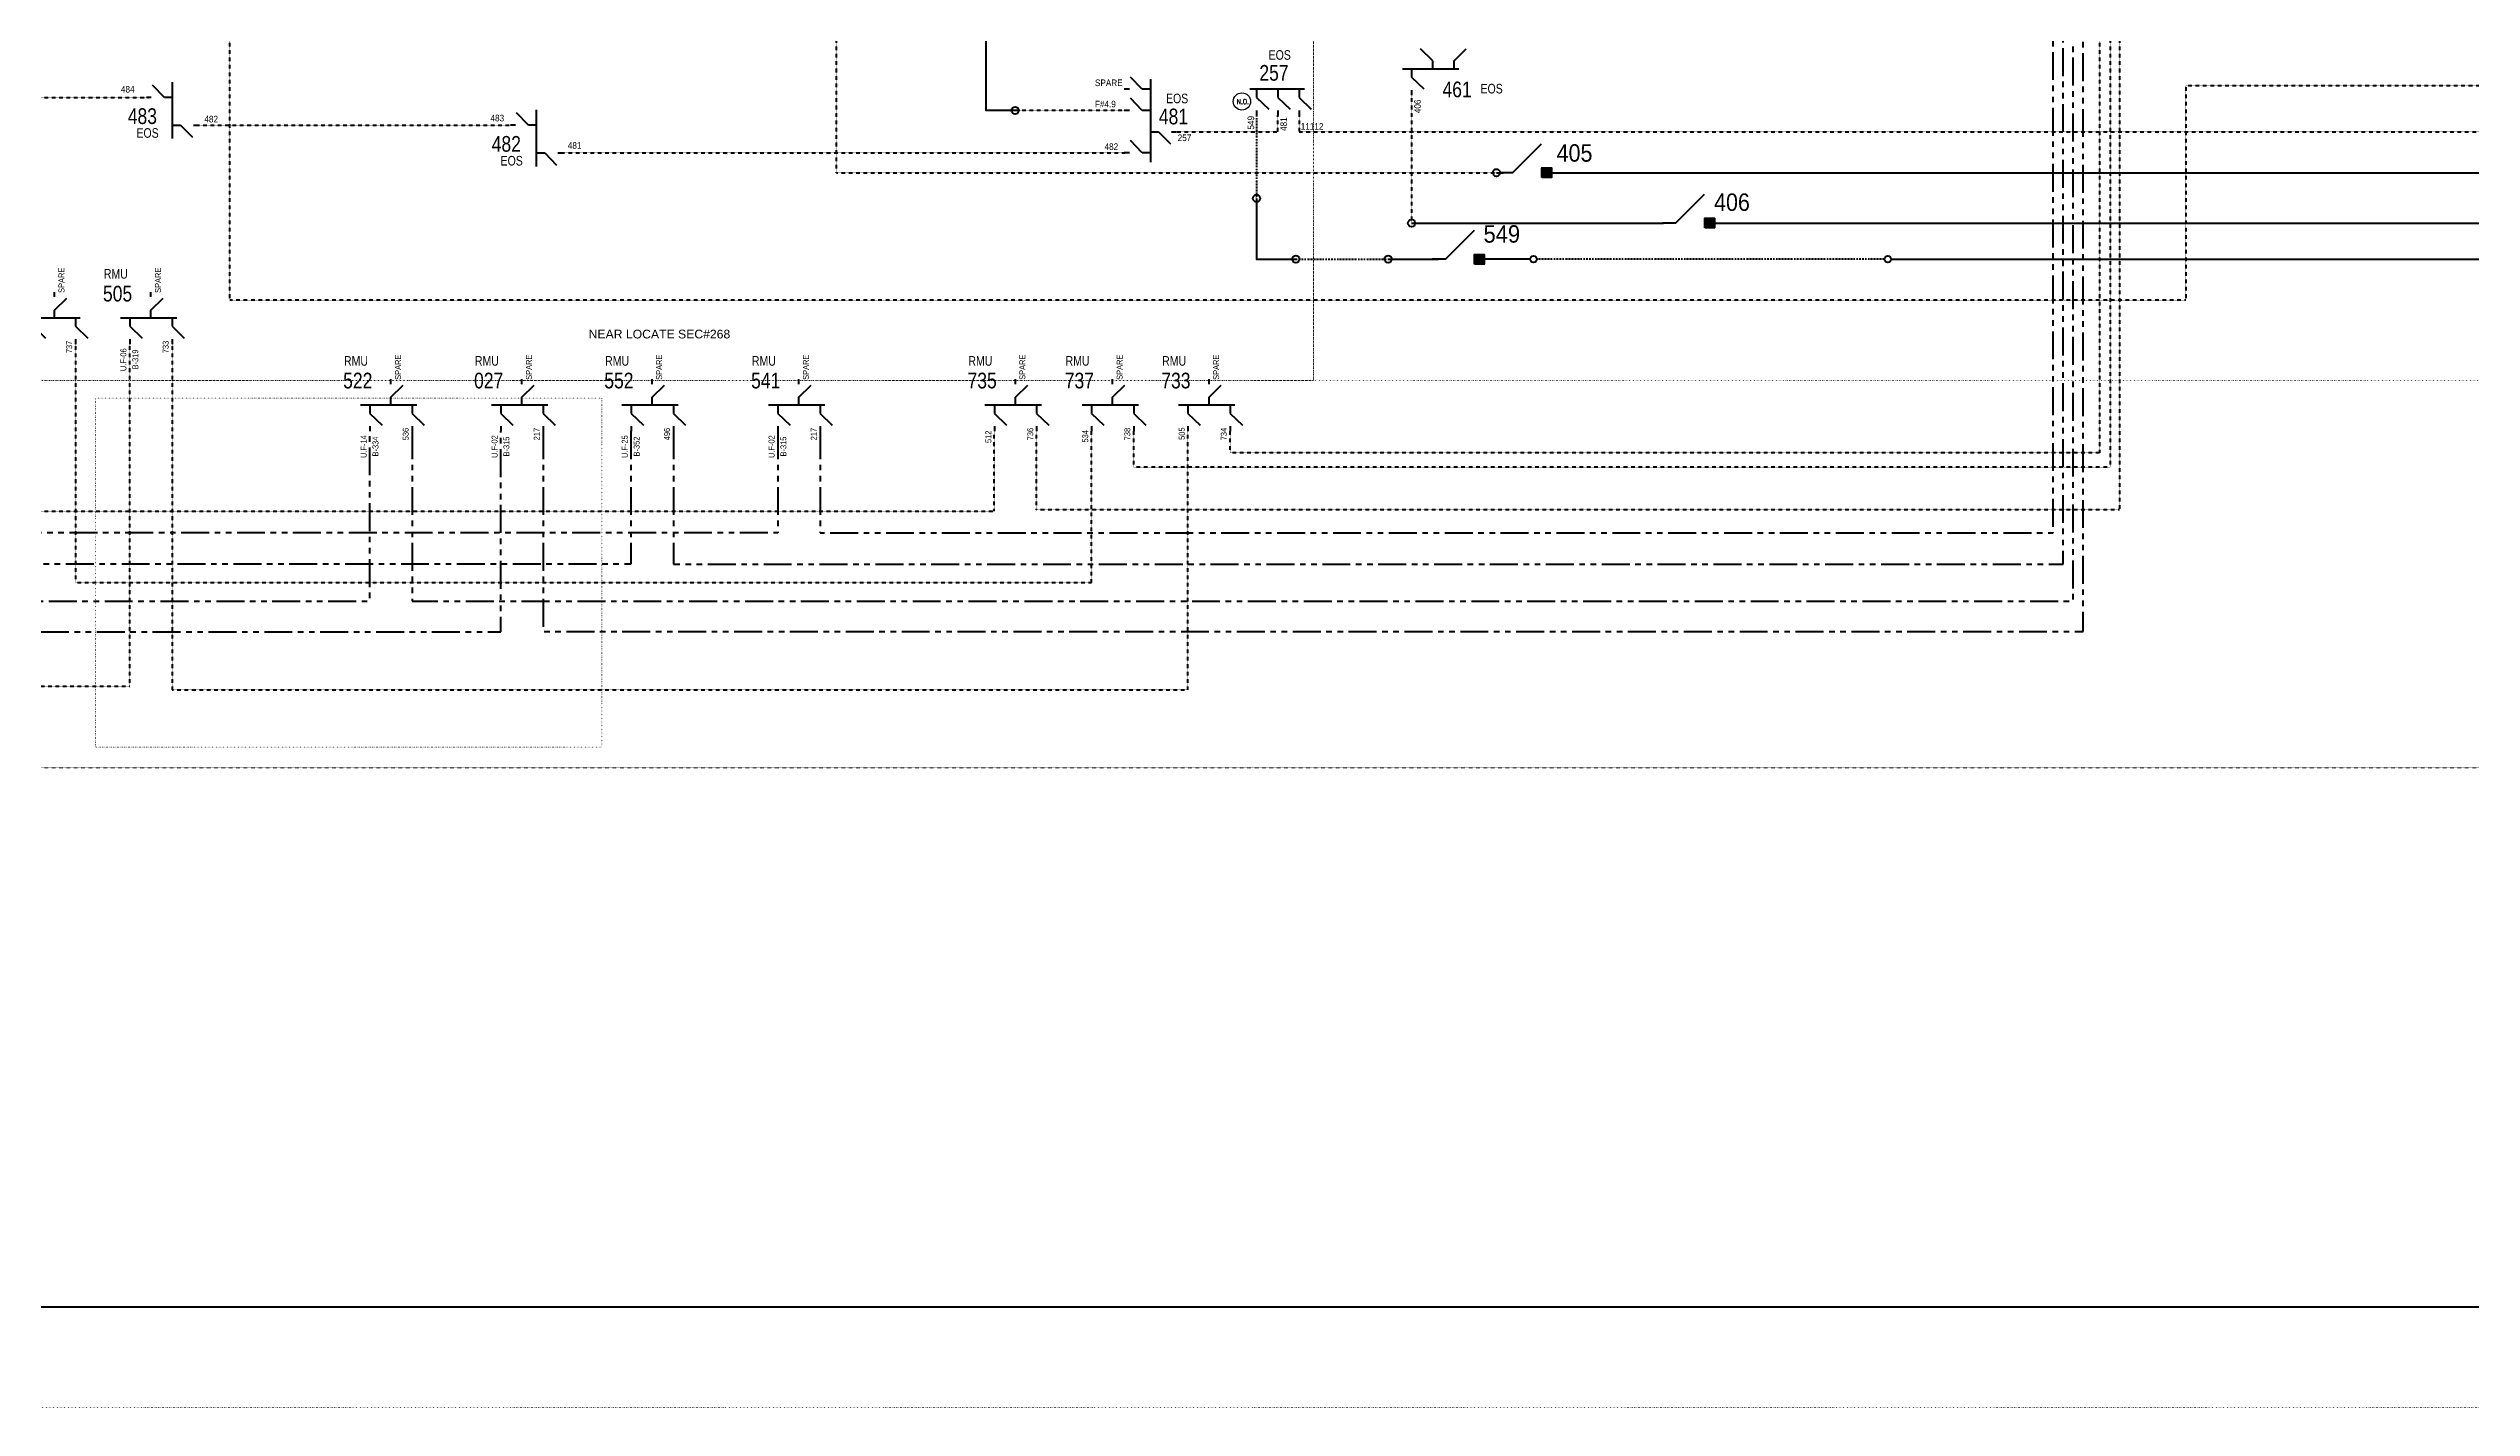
# Model space of a CAD drawing. Header units: metres. Extents: x 65984 to 144644, y -19036 to 23726.
# Drawn here: x 110190 to 111579, y 19332 to 20111 of the extents above; entities that cross this region are included whole.
import ezdxf
from ezdxf.enums import TextEntityAlignment as Align

# ---------------------------------------------------------------- set-up
doc = ezdxf.new("R2010")
doc.units = ezdxf.units.M
doc.header["$MEASUREMENT"] = 0
for name, pattern in [('( Phantom )', [2.5, 1.25, -0.25, 0.25, -0.25, 0.25, -0.25]), ('DGN Style 1', [0.6, 0, -0.6]), ('DGN Style 3', [0.013877, 0, -0.013877]), ('DGN Style 4', [1.6, 0.8, -0.4, 0, -0.4])]:
    doc.linetypes.add(name, pattern=pattern)
doc.layers.get('0').update_dxf_attribs({"color": 95, "lineweight": 40})
for name, color, linetype, lineweight in [('ABS', 7, 'Continuous', 40), ('ABS NUMBER', 112, 'Continuous', 30), ('d_eos', 111, 'Continuous', 40), ('d_eos no', 121, 'Continuous', 40), ('d_grid line', 7, 'DGN Style 1', 0), ('d_switch', 95, 'Continuous', 40), ('d_ug cable', 95, 'Continuous', 40), ('d_village name', 7, 'Continuous', 40), ('O H MAIN FEEDER', 4, 'Continuous', 100), ('SW N O', 114, 'Continuous', 30)]:
    doc.layers.add(name, color=color, linetype=linetype, lineweight=lineweight)
doc.styles.add('Style-Arial', font='arial.ttf')
doc.styles.add('Style-ENGINEERING', font='ENGINEERING.shx')
doc.styles.add('Style-msdefault', font='msdefault.shx')
doc.styles.add('Style-STANDARD', font='STANDARD.shx')

# ---------------------------------------------------------------- blocks, each defined once
blk = doc.blocks.new('*U838')
at = {"layer": 'd_eos', "color": 7, "linetype": 'Continuous', "lineweight": 211, "ltscale": 0.638341}
for p, q in [((-4.6, 7.4), (-11.4, 14.4)), ((0, -16.2), (0, 16.2)), ((-12.1, 7.4), (-14.9, 7.4)), ((0, 7.4), (-4.6, 7.4)), ((0, -8.4), (4.7, -8.4)), ((4.7, -8.4), (11.4, -15.4)), ((12.1, -8.4), (14.9, -8.4))]:
    blk.add_line(p, q, dxfattribs=at)
blk = doc.blocks.new('ABS2_1_1')
at = {"color": 0, "linetype": 'ByBlock', "lineweight": -2, "ltscale": 500}
for q in [(-29900, 43500), (0, 0)]:
    blk.add_line((0, 13600), q, dxfattribs=at)
at = {"color": 0, "linetype": 'ByBlock', "lineweight": -2, "ltscale": 500, "flags": 128}
for points in [[(5000, 43600), (-5000, 43600), (-5000, 53600), (5000, 53600)], [(3791, 49653), (3791, 49653), (3791, 49653)]]:
    blk.add_lwpolyline(points, close=True, dxfattribs=at)
at = {"color": 0, "linetype": 'ByBlock', "lineweight": -2, "ltscale": 500}
for points in [[(5000, 43600), (-5000, 43600), (5000, 53600), (-5000, 53600)], [(3791, 49653), (3791, 49653), (3791, 49653)]]:
    blk.add_solid(points, dxfattribs=at)
blk = doc.blocks.new('*U847')
at = {"layer": 'd_eos', "color": 7, "linetype": 'Continuous', "lineweight": 211, "ltscale": 0.638341}
for p, q in [((2.8, 10.6), (-4, 17.6)), ((-4.6, 10.6), (-7.5, 10.6)), ((2.8, -1.6), (-4, 5.5)), ((7.5, 10.6), (2.8, 10.6)), ((7.5, 13.7), (7.5, -17.6)), ((-4.6, -1.6), (-7.5, -1.6)), ((-4.6, -13.7), (-7.5, -13.7)), ((2.8, -13.7), (-4, -6.7)), ((7.5, -1.6), (2.8, -1.6)), ((7.5, -13.7), (2.8, -13.7))]:
    blk.add_line(p, q, dxfattribs=at)
blk = doc.blocks.new('*U892')
at = {"layer": 'SW N O', "color": 3}
blk.add_circle((0, 0), 16.8, dxfattribs=at)
at = {"layer": 'SW N O', "color": 3, "style": 'Style-STANDARD'}
blk.add_text('N.O.', height=9.6, dxfattribs=at).set_placement((1.7, -0.2), align=Align.MIDDLE_CENTER)
blk = doc.blocks.new('*U846')
at = {"layer": 'd_eos', "color": 7, "linetype": 'Continuous', "lineweight": 211, "ltscale": 0.638341}
for p, q in [((-12.9, 12.1), (-12.9, 14.9)), ((11.3, 12.1), (11.3, 14.9)), ((14, 0), (-18.3, 0)), ((-12.9, 4.7), (-5.9, 11.5)), ((-12.9, 0), (-12.9, 4.7)), ((-0.8, 0), (-0.8, -4.6)), ((11.3, 4.7), (18.3, 11.5)), ((11.3, 0), (11.3, 4.7)), ((-0.8, -4.6), (6.2, -11.4)), ((-0.8, -12.1), (-0.8, -14.9))]:
    blk.add_line(p, q, dxfattribs=at)

msp = doc.modelspace()

# ---------------------------------------------------------------- linework, layer by layer
at = {"layer": 'd_eos', "color": 7, "linetype": 'Continuous', "lineweight": 211, "ltscale": 0.638341}
for p, q in [((110983.6, 20103.7), (110976.6, 20110.5)), ((110983.6, 20099), (110983.6, 20103.7)), ((110995.7, 20103.7), (111002.7, 20110.5)), ((110995.7, 20099), (110995.7, 20103.7)), ((110809.7, 20087.4), (110806.8, 20087.4)), ((110817.1, 20087.4), (110810.3, 20094.4)), ((110821.8, 20087.4), (110817.1, 20087.4)), ((110821.8, 20093.1), (110821.8, 20045.6)), ((110998.4, 20099), (110966.1, 20099)), ((110971.4, 20099), (110971.4, 20094.4)), ((110971.4, 20094.4), (110978.4, 20087.6)), ((110809.7, 20075.3), (110806.8, 20075.3)), ((110817.1, 20075.3), (110810.3, 20082.3)), ((110821.8, 20075.3), (110817.1, 20075.3)), ((110971.4, 20086.9), (110971.4, 20084.1)), ((110821.8, 20063.1), (110826.4, 20063.1)), ((110826.4, 20063.1), (110833.2, 20056.1)), ((110833.9, 20063.1), (110836.7, 20063.1)), ((110809.7, 20051), (110806.8, 20051)), ((110817.1, 20051), (110810.3, 20058)), ((110821.8, 20051), (110817.1, 20051))]:
    msp.add_line(p, q, dxfattribs=at)
at = {"layer": 'd_grid line', "color": 7, "linetype": 'DGN Style 1', "lineweight": 0, "flags": 128}
for points in [[(133459.3, 19332.1), (133459.3, 22713), (107396.8, 22713), (107396.8, 19332.1)], [(109925.3, 19920.5), (110915.3, 19920.5), (110915.3, 20520.5), (109925.3, 20520.5)], [(110915.3, 19920.5), (110915.3, 20520.5), (109925.3, 20520.5), (109925.3, 19920.5)], [(111905.2, 19920.5), (111905.2, 20520.5), (110915.3, 20520.5), (110915.3, 19920.5)], [(110217.4, 19710.4), (110217.4, 19910.4), (110507.4, 19910.4), (110507.4, 19710.4)]]:
    msp.add_lwpolyline(points, close=True, dxfattribs=at)
at = {"layer": 'd_ug cable', "color": 191, "linetype": 'DGN Style 3', "lineweight": 140}
for q in [(110642, 20211.2), (111020, 20039.6)]:
    msp.add_line((110642, 20039.6), q, dxfattribs=at)
at = {"layer": 'd_ug cable', "color": 36, "linetype": 'DGN Style 3', "lineweight": 140}
msp.add_line((110971.4, 20084.1), (110971.4, 20010.7), dxfattribs=at)
at = {"layer": 'd_ug cable', "color": 98, "linetype": 'DGN Style 3', "lineweight": 140}
msp.add_line((110275.9, 20066.8), (110456.3, 20066.8), dxfattribs=at)
at = {"layer": 'd_ug cable', "color": 1, "linetype": 'DGN Style 3', "lineweight": 0}
msp.add_line((107924.2, 19698.6), (144357.5, 19698.7), dxfattribs=at)
at = {"layer": 'd_ug cable', "color": 251, "linetype": '( Phantom )', "lineweight": 140, "ltscale": 12.802868, "flags": 128}
for points in [[(110473.9, 19891.5), (110473.9, 19776.8), (111356.2, 19776.8), (111356.2, 20976.9), (111327.3, 20976.9)], [(109244.7, 19891.4), (109244.7, 19776.6), (110449.6, 19776.6), (110449.6, 19891.5)]]:
    msp.add_lwpolyline(points, dxfattribs=at)
at = {"layer": 'd_ug cable', "color": 95, "linetype": '( Phantom )', "lineweight": 140, "ltscale": 12.802868, "flags": 128}
for points in [[(110398.9, 19891.5), (110398.9, 19794.1), (111350.4, 19794.1), (111350.4, 20915), (111325.9, 20915)], [(109551.7, 19891.3), (109551.7, 19794.1), (110374.6, 19794.1), (110374.6, 19891.5)]]:
    msp.add_lwpolyline(points, dxfattribs=at)
at = {"layer": 'd_ug cable', "color": 5, "linetype": '( Phantom )', "lineweight": 140, "ltscale": 12.802868, "flags": 128}
for points in [[(110632.6, 19891.5), (110632.6, 19833.2), (111339, 19833.2), (111339, 20791.1), (111327.3, 20791.1)], [(110608.3, 19891.5), (110608.3, 19833.2), (109861.3, 19833.2), (109861.3, 19890.3)]]:
    msp.add_lwpolyline(points, dxfattribs=at)
at = {"layer": 'd_ug cable', "color": 234, "linetype": '( Phantom )', "lineweight": 140, "ltscale": 12.802868, "flags": 128}
for points in [[(110548.5, 19891.5), (110548.5, 19815.2), (111344.7, 19815.2), (111344.7, 20704.6), (111089.1, 20704.6), (111089.1, 20755)], [(110524.2, 19891.5), (110524.2, 19815.2), (109810.9, 19815.2), (109810.9, 19891.3)]]:
    msp.add_lwpolyline(points, dxfattribs=at)
at = {"layer": 'd_ug cable', "color": 94, "linetype": 'DGN Style 3', "lineweight": 100, "flags": 128}
for points in [[(111409.8, 20297.1), (111377, 20297.1), (111377, 19846.4), (110756.6, 19846.4), (110756.6, 19891.5)], [(111409.8, 20253.9), (111371.6, 20253.9), (111371.6, 19870.8), (110812.3, 19870.8), (110812.3, 19891.5)], [(111409.8, 20210.7), (111365.5, 20210.7), (111365.5, 19879), (110867.5, 19879), (110867.5, 19891.5)]]:
    msp.add_lwpolyline(points, dxfattribs=at)
at = {"layer": 'd_ug cable', "color": 6, "linetype": 'DGN Style 3', "lineweight": 140, "flags": 128}
msp.add_lwpolyline([(112843.4, 20127.6), (112816.8, 20127.6), (112816.8, 20089.4), (111415, 20089.4), (111415, 19966.5), (110294.3, 19966.5), (110294.3, 20283.2)], dxfattribs=at)
at = {"layer": 'd_ug cable', "color": 98, "linetype": 'DGN Style 3', "lineweight": 140, "flags": 128}
for points in [[(109088.6, 20082.7), (110247.7, 20082.7)], [(110806.8, 20075.3), (110744.3, 20075.3)], [(110836.7, 20063.1), (110894.8, 20063.1), (110894.8, 20072.5)], [(110906.9, 20072.5), (110906.9, 20063), (113165, 20063), (113165, 19824.8), (115395.4, 19824.8)], [(110484.8, 20051), (110807.1, 20051), (110807.1, 20051)]]:
    msp.add_lwpolyline(points, dxfattribs=at)
at = {"layer": 'd_ug cable', "color": 5, "linetype": 'DGN Style 4', "lineweight": 140, "flags": 128}
for points in [[(110882.6, 20072.5), (110882.6, 20024.9), (110882.2, 20024.9)], [(110905, 19990), (110957.9, 19990)], [(111242.3, 19990.1), (111043.1, 19990.1)]]:
    msp.add_lwpolyline(points, dxfattribs=at)
at = {"layer": 'd_ug cable', "color": 1, "linetype": 'DGN Style 3', "lineweight": 100, "flags": 128}
for points in [[(109320.1, 19891.4), (109320.1, 19745.4), (110237, 19745.4), (110237, 19941.4)], [(110150.4, 19941.4), (110150.4, 19845.6), (110732.3, 19845.6), (110732.3, 19891.5)], [(110206, 19941.4), (110206, 19804.7), (110788, 19804.7), (110788, 19891.5)], [(110261.3, 19941.4), (110261.3, 19743.3), (110843.2, 19743.3), (110843.2, 19891.5)]]:
    msp.add_lwpolyline(points, dxfattribs=at)
at = {"layer": 'O H MAIN FEEDER', "color": 191, "lineweight": 211, "ltscale": 0.498271}
msp.add_line((111020, 20039.6), (111023.9, 20039.6), dxfattribs=at)
at = {"layer": 'O H MAIN FEEDER', "color": 36, "lineweight": 211, "ltscale": 0.498271}
msp.add_line((110971.4, 20010.7), (111115.7, 20010.7), dxfattribs=at)
at = {"layer": 'O H MAIN FEEDER', "color": 140, "lineweight": 211, "ltscale": 0.498271, "flags": 128}
msp.add_lwpolyline([(106943.9, 22834.8), (144644.1, 22834.8), (144644.1, 19389.5), (106943.9, 19389.5)], close=True, dxfattribs=at)
at = {"layer": 'O H MAIN FEEDER', "color": 5, "lineweight": 211, "ltscale": 30, "flags": 128}
for points in [[(111246, 19990), (113139.2, 19990), (113139.2, 19808), (133226.2, 19808), (133226.2, 22351.2), (129774.4, 22351.2)], [(110882.6, 20024.9), (110882.6, 19990), (110905, 19990)], [(110957.9, 19990), (110986.8, 19990)]]:
    msp.add_lwpolyline(points, dxfattribs=at)
at = {"layer": 'O H MAIN FEEDER', "color": 98, "lineweight": 211, "ltscale": 0.00735, "flags": 128}
msp.add_lwpolyline([(110744.3, 20075.3), (110727.7, 20075.3), (110727.7, 20147.1)], dxfattribs=at)
at = {"layer": 'O H MAIN FEEDER', "color": 191, "lineweight": 211, "ltscale": 0.498271, "flags": 128}
msp.add_lwpolyline([(111050.4, 20039.6), (113307.5, 20039.6), (113307.5, 19888.6), (115261.9, 19888.6)], dxfattribs=at)
at = {"layer": 'O H MAIN FEEDER', "color": 36, "lineweight": 211, "ltscale": 0.498271, "flags": 128}
msp.add_lwpolyline([(111145.1, 20010.7), (113290.1, 20010.7), (113290.1, 19878.7)], dxfattribs=at)
at = {"layer": 'O H MAIN FEEDER', "color": 5, "lineweight": 211, "ltscale": 27, "flags": 128}
msp.add_lwpolyline([(111039.4, 19990), (111013.4, 19990)], dxfattribs=at)
at = {"layer": 'O H MAIN FEEDER', "color": 98, "lineweight": 211, "ltscale": 0.498271}
msp.add_circle((110744.3, 20075.3), 2.09, dxfattribs=at)
at = {"layer": 'O H MAIN FEEDER', "color": 191, "lineweight": 211, "ltscale": 0.498271}
msp.add_circle((111020, 20039.6), 2.09, dxfattribs=at)
at = {"layer": 'O H MAIN FEEDER', "color": 5, "lineweight": 211, "ltscale": 0.498271}
for centre in [(110882.6, 20024.9), (110905.1, 19990.1), (110958, 19990.1)]:
    msp.add_circle(centre, 2.09, dxfattribs=at)
at = {"layer": 'O H MAIN FEEDER', "color": 154, "lineweight": 211, "ltscale": 0.498271}
msp.add_circle((110971.4, 20010.7), 2.09, dxfattribs=at)
at = {"layer": 'O H MAIN FEEDER', "color": 5, "lineweight": 211, "ltscale": 0.448444}
for centre in [(111041.3, 19990.1), (111244.2, 19990.1)]:
    msp.add_circle(centre, 1.88, dxfattribs=at)

# ---------------------------------------------------------------- block references
at = {"layer": 'ABS', "color": 7, "linetype": 'Continuous', "lineweight": 211, "ltscale": 0.829472, "xscale": 0.000555747191877611, "yscale": 0.000555747191877611, "zscale": 0.0003680335276451397, "rotation": 269.9999999999997}
for p in [(111021.7, 20039.6), (111115.1, 20010.7), (110983.2, 19990)]:
    msp.add_blockref('ABS2_1_1', p, dxfattribs=at)
at = {"layer": 'd_eos', "color": 7, "linetype": 'Continuous', "lineweight": 211, "ltscale": 0.638341}
for p in [(110261.5, 20075.3), (110470.1, 20059.4)]:
    msp.add_blockref('*U838', p, dxfattribs=at)
at = {"layer": 'd_eos', "color": 7, "linetype": 'Continuous', "lineweight": 211, "ltscale": 0.638341, "extrusion": (0, 0, -1)}
for name, p, rotation in [('*U847', (-110896.3, 20079.9), 90.00000000000004), ('*U846', (-110194.7, 19956.3), 180.0000000000001), ('*U846', (-110250, 19956.3), 180.0000000000001), ('*U846', (-110387.5, 19906.4), 180.0000000000001), ('*U846', (-110462.5, 19906.4), 180.0000000000001), ('*U846', (-110537.2, 19906.4), 180.0000000000001), ('*U846', (-110621.2, 19906.4), 180.0000000000001), ('*U846', (-110745.3, 19906.4), 180.0000000000001), ('*U846', (-110800.9, 19906.4), 180.0000000000001), ('*U846', (-110856.2, 19906.4), 180.0000000000001)]:
    msp.add_blockref(name, p, dxfattribs=dict(at, rotation=rotation))
at = {"layer": 'SW N O', "color": 3, "xscale": 0.2950694635422144, "yscale": 0.2950694635422144, "zscale": 0.2950694635422144}
msp.add_blockref('*U892', (110874.2, 20080.4), dxfattribs=at)

# ---------------------------------------------------------------- texts
at = {"layer": 'ABS NUMBER', "color": 7, "lineweight": 140, "style": 'Style-Arial'}
for s, width, p in [('405', 0.88, (111054.5, 20055.9)), ('406', 0.88, (111144.7, 20027.7)), ('549', 0.9, (111012.6, 20009.5))]:
    msp.add_text(s, height=10, dxfattribs=dict(at, width=width)).set_placement(p, align=Align.TOP_LEFT)
at = {"layer": 'd_eos no', "color": 7, "linetype": 'Continuous', "lineweight": 140, "style": 'Style-msdefault', "width": 0.833333}
for s, p in [('257', (110884.2, 20101.3)), ('461', (110989.1, 20091.8)), ('483', (110235.9, 20076.5)), ('481', (110826.6, 20076.3)), ('482', (110444.4, 20060.6))]:
    msp.add_text(s, height=9, dxfattribs=at).set_placement(p, align=Align.TOP_LEFT)
at = {"layer": 'd_eos no', "color": 7, "linetype": 'Continuous', "lineweight": 53, "style": 'Style-msdefault', "width": 0.818182}
for p in [(110889.5, 20109.8), (111010.9, 20090.5), (110830.7, 20084.9), (110240.9, 20065.1), (110449.5, 20049.2)]:
    msp.add_text('EOS', height=5.5, dxfattribs=at).set_placement(p, align=Align.TOP_LEFT)
for p in [(110222.2, 19978.9), (110359.8, 19929), (110434.8, 19929), (110509.4, 19929), (110593.5, 19929), (110717.5, 19929), (110773.2, 19929), (110828.5, 19929)]:
    msp.add_text('RMU', height=5.5, dxfattribs=at).set_placement(p)
at = {"layer": 'd_eos no', "color": 7, "linetype": 'Continuous', "lineweight": 140, "style": 'Style-msdefault', "width": 0.833333}
for s, p in [('505', (110221.7, 19965.8)), ('522', (110359.3, 19916)), ('027', (110434.3, 19916)), ('552', (110508.9, 19916)), ('541', (110593, 19916)), ('735', (110717, 19916)), ('737', (110772.7, 19916)), ('733', (110828, 19916))]:
    msp.add_text(s, height=9, dxfattribs=at).set_placement(p)
at = {"layer": 'd_switch', "color": 98, "linetype": 'Continuous', "lineweight": 30, "style": 'Style-ENGINEERING', "width": 0.921053}
for s, p in [('484', (110232, 20089.3)), ('SPARE', (110790, 20093)), ('F#4.9', (110790, 20080.8)), ('482', (110279.8, 20072.2)), ('483', (110443.7, 20072.8)), ('257', (110837.4, 20061.5)), ('481', (110488, 20057.1)), ('482', (110795.5, 20056.4))]:
    msp.add_text(s, height=3.8, dxfattribs=at).set_placement(p, align=Align.TOP_LEFT)
at = {"layer": 'd_switch', "color": 36, "linetype": 'Continuous', "lineweight": 30, "style": 'Style-ENGINEERING', "width": 0.921053}
msp.add_text('406', height=3.8, rotation=90, dxfattribs=at).set_placement((110972.9, 20073.7), align=Align.TOP_LEFT)
at = {"layer": 'd_switch', "color": 5, "linetype": 'Continuous', "lineweight": 30, "style": 'Style-ENGINEERING', "width": 0.921053}
msp.add_text('549', height=3.8, rotation=90, dxfattribs=at).set_placement((110877.4, 20064.3), align=Align.TOP_LEFT)
at = {"layer": 'd_switch', "color": 98, "linetype": 'Continuous', "lineweight": 30, "style": 'Style-ENGINEERING', "width": 0.921053}
for s, rotation, p in [('481', 90, (110896.2, 20063.5)), ('11112', 360, (110907.9, 20068))]:
    msp.add_text(s, height=3.8, rotation=rotation, dxfattribs=at).set_placement(p, align=Align.TOP_LEFT)
at = {"layer": 'd_switch', "color": 1, "linetype": 'Continuous', "lineweight": 30, "style": 'Style-ENGINEERING', "width": 0.857143}
for s, p in [('SPARE', (110196.2, 19985.2)), ('SPARE', (110251.5, 19985.2)), ('737', (110200.6, 19943.3)), ('733', (110255.9, 19943.3)), ('SPARE', (110389, 19935.4)), ('SPARE', (110464, 19935.4)), ('SPARE', (110538.6, 19935.4)), ('SPARE', (110622.7, 19935.4)), ('SPARE', (110746.7, 19935.4)), ('SPARE', (110802.4, 19935.4)), ('SPARE', (110857.7, 19935.4)), ('536', (110393.4, 19893.4)), ('217', (110468.5, 19893.4)), ('496', (110543.1, 19893.4)), ('217', (110627.2, 19893.4)), ('736', (110751.2, 19893.4)), ('738', (110806.8, 19893.4)), ('734', (110862.1, 19893.4))]:
    msp.add_text(s, height=3.43, rotation=90, dxfattribs=at).set_placement(p, align=Align.TOP_RIGHT)
for s, p in [('U.F-06', (110231.7, 19925.9)), ('B-319', (110238.5, 19926.9)), ('505', (110838, 19886.5)), ('U.F-14', (110369.3, 19876.1)), ('B-334', (110376.1, 19877)), ('U.F-02', (110444.3, 19876.1)), ('B-315', (110451.1, 19877)), ('U.F-25', (110518.9, 19876.1)), ('B-352', (110525.7, 19877)), ('U.F-02', (110603, 19876.1)), ('B-315', (110609.8, 19877)), ('512', (110727.2, 19884.7)), ('534', (110782.7, 19885))]:
    msp.add_text(s, height=3.43, rotation=90.0075, dxfattribs=at).set_placement(p, align=Align.TOP_LEFT)
at = {"layer": 'd_village name', "color": 7, "linetype": 'Continuous', "lineweight": 53, "insert": (110540.5, 19947.1), "char_height": 5, "attachment_point": 5, "line_spacing_factor": 0.6, "style": 'Style-Arial'}
msp.add_mtext('NEAR LOCATE SEC#268', dxfattribs=at)

doc.saveas('drawing.dxf')
